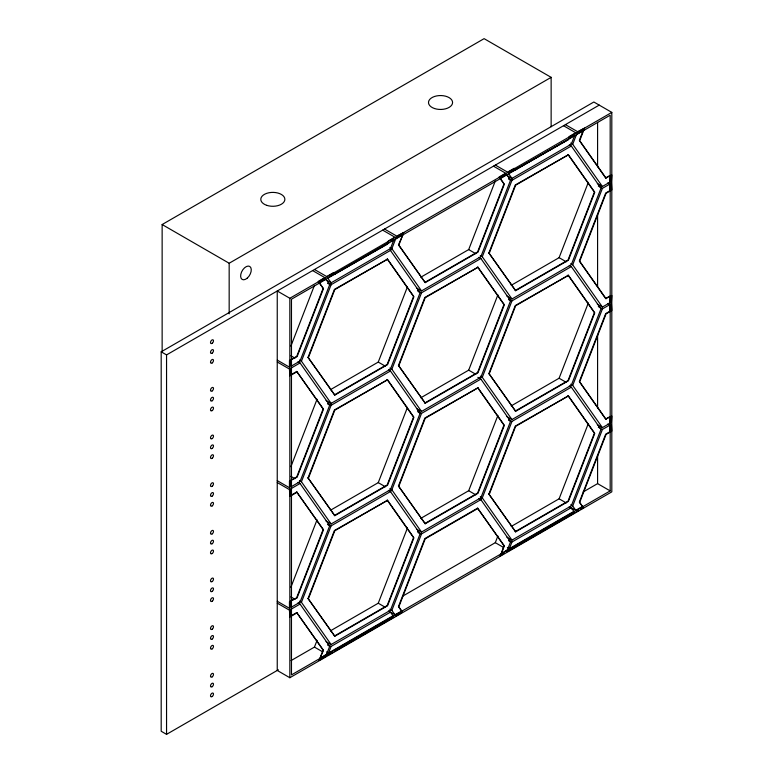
<?xml version="1.0" encoding="UTF-8"?>
<svg xmlns="http://www.w3.org/2000/svg" width="773" height="773" viewBox="0 0 773 773"><rect width="100%" height="100%" fill="white"/><g stroke="black" fill="none" stroke-linecap="round" stroke-linejoin="round"><path stroke-width="1.16" d="M290.88 346.13L314.437 285.401M574.783 135.198L571.305 144.145L511.968 178.408L510.547 180.167L480.883 256.636L421.536 290.899L391.863 248.684L390.452 248.558L331.115 282.821L329.704 284.58L300.03 361.049L291.083 366.218L291.083 359.629L296.735 356.363L323.104 288.387L319.549 282.995M277.246 360.112L289.45 367.156L289.45 360.566L297.122 356.585L323.501 288.609L318.215 281.43L324.815 277.623L312.611 270.579M569.276 385.998L571.305 387.167L600.979 429.382L571.305 505.851L511.968 540.114L482.294 497.899L480.883 497.773L421.536 532.037L391.863 489.821L390.452 489.696L331.115 523.959L301.441 481.743L331.115 405.274L331.115 403.39L301.441 361.175L331.115 284.706L331.115 282.821L327.636 277.884M308.031 357.368L334.409 289.392L387.553 259.168L413.922 296.687L387.553 364.663L334.796 395.119L308.031 357.368L334.796 395.119M308.427 357.599L334.796 289.624L387.553 259.168M290.88 466.699L317.056 399.226M393.93 239.611L390.452 248.558L390.452 250.442L420.126 292.658L390.452 369.127L331.115 403.39L329.704 405.149L300.03 481.618L291.083 486.787L291.083 480.197L296.735 476.931L323.104 408.956L296.735 371.436L291.083 374.692L291.083 368.103L300.03 362.933L329.704 405.149L331.115 405.274L390.452 371.011L420.126 413.226L390.452 489.696L390.452 491.58L420.126 533.795L390.452 610.264L331.115 644.527L326.022 641.59M329.52 276.792L389.215 242.326M277.246 480.68L289.45 487.734L289.45 481.135L297.122 477.154L323.501 409.178L296.735 371.436M334.409 274.328L387.553 244.094L388.278 240.983L394.868 237.176L382.664 230.132M327.665 283.401L331.115 284.706L390.452 250.442L391.157 248.626M308.031 477.936L334.409 409.961L387.553 379.736L413.922 417.256L387.553 485.231L334.796 515.688L308.031 477.936L334.796 515.688M493.464 166.166L505.668 173.21L499.068 177.017L504.354 184.196L477.975 252.172L425.227 282.628L398.462 244.877L402.801 234.944M308.427 478.168L334.796 410.192L387.553 379.736M425.227 282.628L398.849 245.109L403.738 232.509L396.752 236.094L384.548 229.05M290.88 587.267L317.056 519.794M330.361 389.737L378.248 362.083L407.487 286.735M296.735 597.5L323.104 529.524L296.735 492.005L291.083 495.261L291.083 488.671L300.03 483.502L329.704 525.717L300.03 602.186L291.083 607.356L291.083 600.766L297.122 597.722L323.501 529.747L296.735 492.005M334.409 394.897L387.157 364.441L413.536 296.465L387.157 258.945M331.115 644.527L301.441 602.312L331.115 525.843L390.452 491.58L391.863 489.821L421.536 413.352L480.883 379.089L510.547 421.304L480.883 497.773L480.883 499.658L510.547 541.873L506.566 552.154M421.536 411.468L391.863 369.252L421.536 292.783L480.883 258.52L510.547 300.736L480.883 377.205L421.536 411.468L416.454 408.531M308.031 598.505L334.409 530.529L387.553 500.305L413.922 537.824L387.553 605.8L334.796 636.256L308.031 598.505L334.796 636.256M398.462 365.445L424.831 297.47L477.975 267.245L504.354 304.765L477.975 372.741L425.227 403.197L398.462 365.445L425.227 403.197M308.427 598.737L334.796 530.761L387.553 500.305M398.849 365.677L425.227 297.702L477.975 267.245M291.073 660.586L314.447 647.088L317.056 640.363M330.361 510.306L378.248 482.652L407.487 407.303M420.783 277.236L468.68 249.592L495.29 180.988M319.114 660.374L323.104 650.093L296.735 612.574L291.083 615.83L291.083 609.24L300.03 604.071L329.704 646.286L325.713 656.567L319.114 660.374L323.501 650.315L296.735 612.574M334.409 515.465L387.157 485.009L413.536 417.034L387.157 379.514M424.831 282.406L477.588 251.95L503.957 183.974L500.402 178.582M391.157 489.763L390.452 491.58L388.423 490.411M511.262 180.225L511.968 178.408L508.489 173.461M328.535 653.05L331.115 646.412L390.452 612.148L393.032 615.81L328.535 653.05L326.506 651.871M569.276 144.851L571.305 146.029L600.979 188.245L571.305 264.714L511.968 298.977L482.294 256.762L511.968 180.293L511.968 178.408L506.875 175.471M398.462 486.014L424.831 418.038L477.975 387.814L504.354 425.334L477.975 493.309L425.227 523.765L398.462 486.014L425.227 523.765M488.884 252.955L515.262 184.979L568.406 154.755L594.775 192.274L568.406 260.25L515.649 290.706L488.884 252.955L515.649 290.706M393.969 617.154L334.187 651.668M398.849 486.246L425.227 418.27L477.975 387.814M489.28 253.186L515.649 185.211L568.406 154.755M330.361 630.874L378.248 603.22L407.487 527.872M420.783 397.805L468.68 370.161L497.909 294.813M334.409 636.034L387.157 605.578L413.536 537.602L387.157 500.083M424.831 402.975L477.588 372.518L503.957 304.543L477.588 267.014M509.436 172.92L568.58 139.227M515.262 169.905L568.406 139.681L569.131 136.57L575.721 132.763L563.517 125.719M401.902 611.143L394.916 614.728L391.863 610.39L421.536 533.921L480.883 499.658L482.294 497.899L511.968 421.43L571.305 387.167M511.968 419.546L482.294 377.33L511.968 300.861L571.305 266.598L600.979 308.814L571.305 385.283L511.968 419.546L506.875 416.608M610.177 175.848L609.791 182.215L602.389 186.486L572.716 144.271L576.668 134.106L583.654 130.521M401.506 610.921L398.462 606.583L424.831 538.607L477.588 508.161L504.354 545.902L500.363 556.183L503.957 545.68L477.588 508.161M488.884 373.523L515.262 305.548L568.406 275.323L594.775 312.843L568.406 380.818L515.649 411.275L488.884 373.523L515.649 411.275M611.424 181.269L611.81 174.901L605.684 177.983L579.315 140.464L583.257 130.299M402.453 612.264L398.849 606.815L425.227 538.839L477.975 508.383M489.28 373.755L515.649 305.779L568.406 275.323M606.08 178.215L579.702 140.696L584.591 128.096L577.605 131.681L565.401 124.637M420.783 518.383L468.68 490.729L497.909 415.381M511.214 285.314L559.101 257.67L588.34 182.322M424.831 523.543L477.588 493.087L503.957 425.111L477.588 387.592M515.262 290.474L568.01 260.028L594.389 192.052L568.01 154.523M481.589 497.841L480.883 499.658L478.845 498.488M610.177 296.417L609.791 302.784L602.389 307.055L572.716 264.839L602.389 188.37L609.791 184.1L609.791 190.689L605.684 193.057L579.315 261.032L605.684 298.552L611.81 295.47L611.424 301.837M488.884 494.092L515.262 426.116L568.406 395.892L594.775 433.411L568.406 501.387L515.649 531.843L488.884 494.092L515.649 531.843M489.28 494.324L515.649 426.348L568.406 395.892M606.08 298.784L579.702 261.264L606.08 193.289L611.81 189.974L611.424 183.153M402.52 596.244L495.3 542.675L497.909 535.95M511.214 405.883L559.101 378.239L588.34 302.89M515.262 411.052L568.01 380.596L594.389 312.621L568.01 275.091M509.388 548.637L511.968 541.999L571.305 507.735L573.885 511.397L509.388 548.637L507.359 547.458M610.177 416.985L609.791 423.353L602.389 427.624L572.716 385.408L602.389 308.939L609.791 304.668L609.791 311.258L605.684 313.625L579.315 381.601L605.684 419.121L611.81 416.038L611.424 422.406M508.45 551.062L574.822 512.741M515.649 546.917L515.04 547.255M606.08 419.353L579.702 381.833L606.08 313.857L611.81 310.543L611.424 303.721M511.214 526.452L559.101 498.807L588.34 423.459M515.262 531.621L568.01 501.165L594.389 433.189L568.01 395.66M582.359 506.508L575.769 510.315L572.716 505.977L602.389 429.508L609.791 425.237L609.791 431.827L605.684 434.194L579.315 502.17L582.755 506.73M583.306 507.842L579.702 502.402L606.08 434.426L611.81 431.112L611.424 424.29M390.452 250.442L391.863 248.684L395.815 238.519L402.404 234.712M162.137 352.227L162.137 224.537L484.101 38.65L551.139 77.348L551.139 126.743M162.137 224.537L229.166 263.245L551.139 77.348M278.377 669.785L166.553 734.35L161.19 731.248L161.19 351.812L593.848 102.007L611.81 112.385L611.81 491.841L289.836 677.728L277.246 670.452L277.246 290.996L289.836 298.272L611.81 112.385M161.19 351.812L166.553 354.904L599.22 105.109M320.099 282.232L325.752 278.966L329.704 284.58L331.115 283.759M391.099 241.234L392.984 240.152M500.952 177.819L506.605 174.553L510.547 180.167L511.968 180.293L571.305 146.029M569.131 138.454L573.837 135.739M390.452 249.505L391.863 248.684L389.834 247.515M605.684 177.983L609.791 175.616M297.122 371.658L289.836 375.862L289.45 369.04L277.246 361.996M331.115 404.327L329.704 405.149L327.665 403.97M605.684 298.552L609.791 296.185M297.122 492.227L289.836 496.43L289.45 489.609L277.246 482.565M390.452 490.642L391.863 489.821L389.834 488.652M605.684 419.121L609.791 416.753M297.122 597.722L289.45 601.703L289.45 608.303L277.246 601.249M480.883 498.72L482.294 497.899L480.255 496.73M297.122 612.796L289.836 616.999L289.45 610.187L277.246 603.133M583.151 491.957L597.587 483.627L610.177 490.894L610.177 115.206L291.469 299.209L291.469 674.897L610.177 490.894M326.65 654.142L320.447 658.171M507.503 549.719L501.3 553.758M327.597 655.475L332.303 652.76M395.853 616.071L401.506 612.805M499.967 555.961L503.735 553.777M576.706 511.649L578.591 510.567M580.475 509.475L582.359 508.392M570.687 143.102L572.716 144.271M607.752 182.921L609.791 184.1M597.307 183.549L602.389 186.486M598.321 186.022L602.389 188.37M495.348 165.084L507.552 172.128L514.142 168.321L515.649 170.137M508.914 178.524L511.968 180.293L511.262 179.288M508.518 178.988L510.547 180.167M570.687 263.67L572.716 264.839M559.101 257.67L566.223 261.776M569.276 265.429L571.305 266.598M607.752 303.489L609.791 304.668M597.307 304.118L602.389 307.055M598.321 306.591L602.389 308.939M480.255 255.592L482.294 256.762M468.68 249.592L475.791 253.699M478.845 257.351L480.883 258.52M506.875 296.04L511.968 298.977M508.914 299.103L511.968 300.861M508.518 299.557L510.547 300.736M416.454 287.962L421.536 290.899M417.468 290.435L421.536 292.783M418.096 291.479L420.126 292.658M570.687 384.239L572.716 385.408M559.101 378.239L566.223 382.345M607.752 424.058L609.791 425.237M597.307 424.686L602.389 427.624M598.321 427.16L602.389 429.508M314.495 269.497L326.699 276.541L333.289 272.734L334.796 274.55M326.022 279.884L331.115 282.821M328.061 282.947L331.115 284.706L330.409 283.701M480.255 376.161L482.294 377.33M468.68 370.161L475.791 374.267M477.83 377.33L480.883 379.089M508.914 419.671L511.968 421.43M508.518 420.126L510.547 421.304M389.834 368.083L391.863 369.252M378.248 362.083L385.369 366.189M388.423 369.842L390.452 371.011M417.468 411.004L421.536 413.352M418.096 412.048L420.126 413.226M570.687 504.808L572.716 505.977M559.101 498.807L566.223 502.914M569.276 506.566L575.769 510.315M569.585 507.542L572.638 509.301M299.402 360.005L301.441 361.175M290.88 355.764L294.948 358.112M568.01 516.238L568.232 516.548M297.991 361.764L300.03 362.933M326.022 400.453L331.115 403.39M328.061 403.516L331.115 405.274L330.409 404.269M468.68 490.729L475.791 494.836M506.875 537.177L511.968 540.114M508.914 540.24L511.968 541.999M508.518 540.694L510.547 541.873M495.3 542.675L503.436 547.371M378.248 482.652L385.369 486.758M416.454 529.099L421.536 532.037M417.468 531.573L421.536 533.921M418.096 532.616L420.126 533.795M299.402 480.574L301.441 481.743M290.88 476.332L294.948 478.69M297.991 482.333L300.03 483.502M326.022 521.021L331.115 523.959M328.061 524.084L331.115 525.843M327.665 524.538L329.704 525.717M389.834 609.221L391.863 610.39M378.248 603.22L385.369 607.327M388.423 610.979L394.916 614.728M387.157 620.651L387.379 620.961M299.402 601.143L301.441 602.312M290.88 596.901L294.948 599.259M297.991 602.901L300.03 604.071M328.061 644.653L331.115 646.412M327.665 645.107L329.704 646.286M314.447 647.088L322.583 651.784M597.587 122.347L597.587 166.765M597.587 214.218L597.587 287.343M597.587 334.786L597.587 407.912M597.587 455.075L597.587 483.627M289.836 298.272L289.836 677.728M229.166 263.245L229.166 313.838M166.553 354.904L166.553 734.35M212.256 343.222A2.106 1.217 -60 0 0 213.135 339.907A2.106 1.217 -60 0 0 210.594 341.888A2.106 1.217 -60 0 0 212.256 343.222M212.256 353.058A2.106 1.217 -60 0 0 213.135 349.744A2.106 1.217 -60 0 0 210.594 351.725A2.106 1.217 -60 0 0 212.256 353.058M212.256 362.885A2.106 1.217 -60 0 0 213.135 359.58A2.106 1.217 -60 0 0 210.594 361.561A2.106 1.217 -60 0 0 212.256 362.885M212.256 390.877A2.106 1.217 -60 0 0 213.135 387.563A2.106 1.217 -60 0 0 210.594 389.553A2.106 1.217 -60 0 0 212.256 390.877M212.256 400.714A2.106 1.217 -60 0 0 213.135 397.399A2.106 1.217 -60 0 0 210.594 399.38A2.106 1.217 -60 0 0 212.256 400.714M212.256 410.55A2.106 1.217 -60 0 0 213.135 407.236A2.106 1.217 -60 0 0 210.594 409.217A2.106 1.217 -60 0 0 212.256 410.55M212.256 438.533A2.106 1.217 -60 0 0 213.135 435.218A2.106 1.217 -60 0 0 210.594 437.209A2.106 1.217 -60 0 0 212.256 438.533M212.256 448.369A2.106 1.217 -60 0 0 213.135 445.055A2.106 1.217 -60 0 0 210.594 447.045A2.106 1.217 -60 0 0 212.256 448.369M212.256 458.205A2.106 1.217 -60 0 0 213.135 454.891A2.106 1.217 -60 0 0 210.594 456.882A2.106 1.217 -60 0 0 212.256 458.205M212.256 486.188A2.106 1.217 -60 0 0 213.135 482.874A2.106 1.217 -60 0 0 210.594 484.864A2.106 1.217 -60 0 0 212.256 486.188M212.256 496.024A2.106 1.217 -60 0 0 213.135 492.71A2.106 1.217 -60 0 0 210.594 494.701A2.106 1.217 -60 0 0 212.256 496.024M212.256 505.861A2.106 1.217 -60 0 0 213.135 502.547A2.106 1.217 -60 0 0 210.594 504.537A2.106 1.217 -60 0 0 212.256 505.861M212.256 533.843A2.106 1.217 -60 0 0 213.135 530.529A2.106 1.217 -60 0 0 210.594 532.52A2.106 1.217 -60 0 0 212.256 533.843M212.256 543.68A2.106 1.217 -60 0 0 213.135 540.366A2.106 1.217 -60 0 0 210.594 542.356A2.106 1.217 -60 0 0 212.256 543.68M212.256 553.516A2.106 1.217 -60 0 0 213.135 550.202A2.106 1.217 -60 0 0 210.594 552.193A2.106 1.217 -60 0 0 212.256 553.516M212.256 581.499A2.106 1.217 -60 0 0 213.135 578.194A2.106 1.217 -60 0 0 210.594 580.175A2.106 1.217 -60 0 0 212.256 581.499M212.256 591.335A2.106 1.217 -60 0 0 213.135 588.021A2.106 1.217 -60 0 0 210.594 590.012A2.106 1.217 -60 0 0 212.256 591.335M212.256 601.172A2.106 1.217 -60 0 0 213.135 597.858A2.106 1.217 -60 0 0 210.594 599.848A2.106 1.217 -60 0 0 212.256 601.172M212.256 629.154A2.106 1.217 -60 0 0 213.135 625.85A2.106 1.217 -60 0 0 210.594 627.831A2.106 1.217 -60 0 0 212.256 629.154M212.256 638.991A2.106 1.217 -60 0 0 213.135 635.686A2.106 1.217 -60 0 0 210.594 637.667A2.106 1.217 -60 0 0 212.256 638.991M212.256 648.827A2.106 1.217 -60 0 0 213.135 645.523A2.106 1.217 -60 0 0 210.594 647.503A2.106 1.217 -60 0 0 212.256 648.827M212.256 676.81A2.106 1.217 -60 0 0 213.135 673.505A2.106 1.217 -60 0 0 210.594 675.486A2.106 1.217 -60 0 0 212.256 676.81M212.256 686.646A2.106 1.217 -60 0 0 213.135 683.342A2.106 1.217 -60 0 0 210.594 685.322A2.106 1.217 -60 0 0 212.256 686.646M212.256 696.483A2.106 1.217 -60 0 0 213.135 693.178A2.106 1.217 -60 0 0 210.594 695.159A2.106 1.217 -60 0 0 212.256 696.483M247.321 278.077A7.527 4.348 -60 0 0 249.708 266.414A7.527 4.348 -60 0 0 240.809 274.309A7.527 4.348 -60 0 0 247.321 278.077M266.801 205.357A12.049 6.957 0 0 0 284.87 199.337A12.049 6.957 0 0 0 266.801 193.318A12.049 6.957 0 0 0 266.801 205.357M434.513 108.529A12.049 6.957 0 0 0 452.582 102.509A12.049 6.957 0 0 0 434.513 96.48A12.049 6.957 0 0 0 434.513 108.529"/></g></svg>
